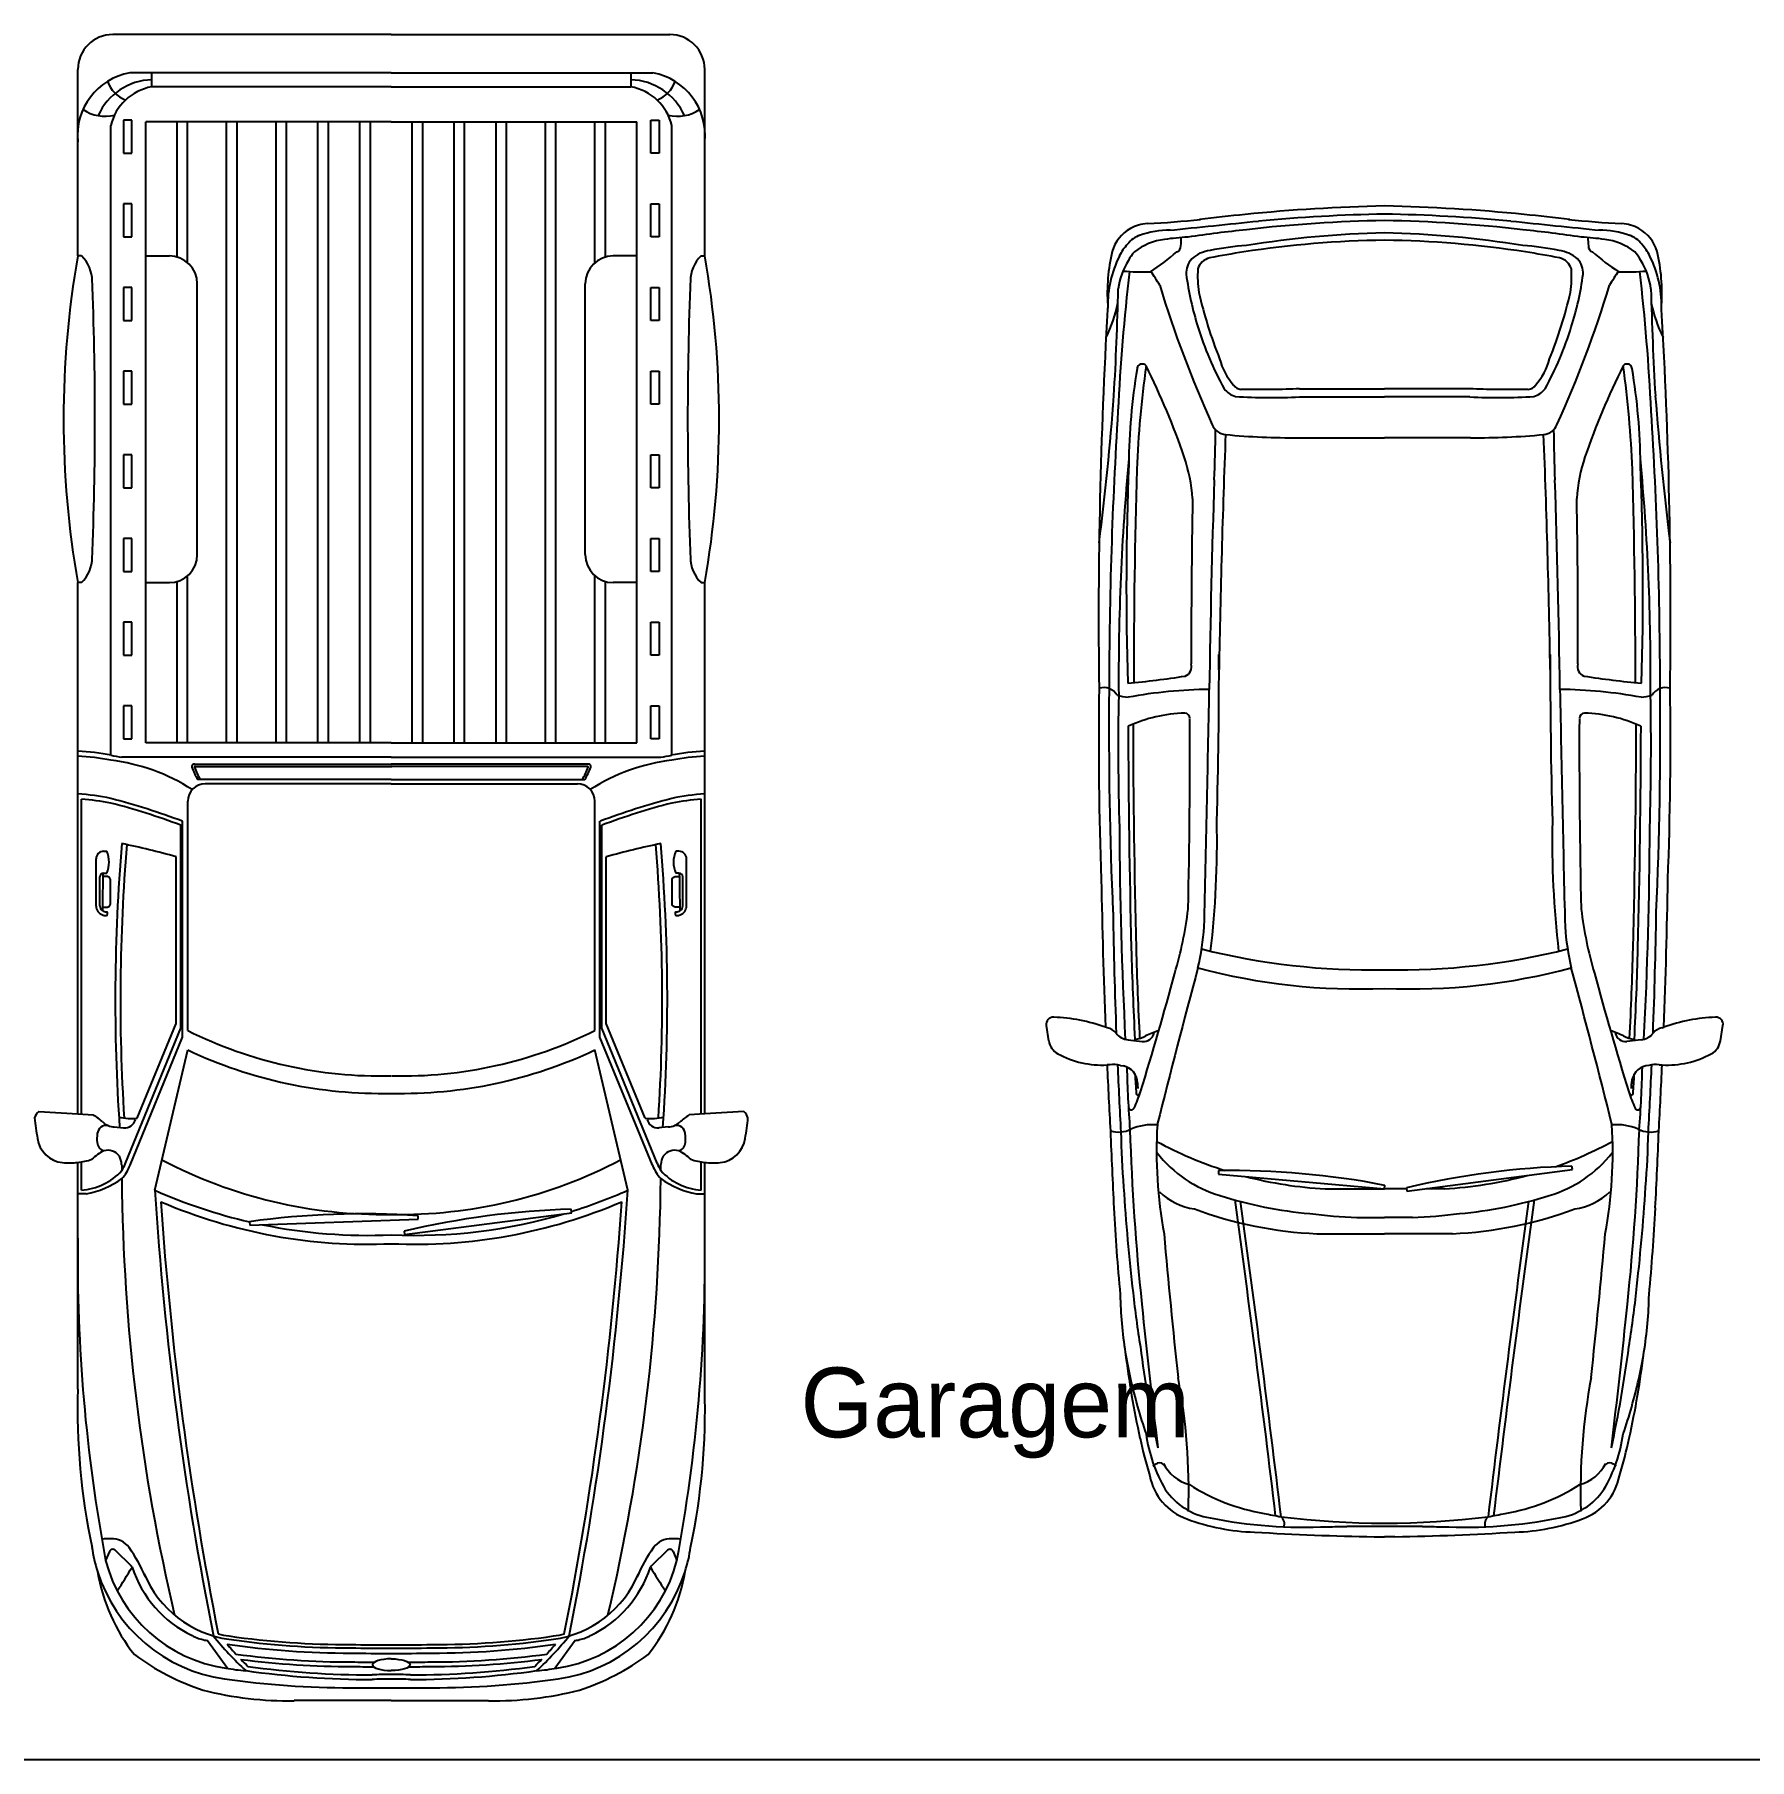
# Model space of a CAD drawing. Header units: millimetres. Extents: x 166 to 289, y 88 to 139.
# Drawn here: x 180.917 to 185.828, y 108.762 to 113.703 of the extents above; entities that cross this region are included whole.
import ezdxf

# ---------------------------------------------------------------- set-up
doc = ezdxf.new("R2010")
doc.units = ezdxf.units.MM
doc.header["$LTSCALE"] = 0.6
for name, color, linetype in [('0.1', 1, 'Continuous'), ('AR-TXT', 2, 'Continuous'), ('Mobiliário', 160, 'Continuous')]:
    doc.layers.add(name, color=color, linetype=linetype)

# ---------------------------------------------------------------- blocks, each defined once
blk = doc.blocks.new('carro5')
for p, q in [((1.4203, 0.932), (1.4644, 0.9391)), ((1.3521, 0.7568), (1.3515, 0.7652)), ((1.4578, 0.7645), (1.4597, 0.7698)), ((1.3503, 0.7267), (1.3485, 0.7186)), ((1.4231, 0.7048), (1.4186, 0.6644)), ((1.039, 0.4466), (0.9969, -0.0295)), ((1.0487, 0.4457), (1.039, 0.4466)), ((3.1482, 0.2168), (3.1482, -0.0295)), ((3.265, 0.2142), (3.265, -0.0295)), ((3.288, 0.2142), (3.288, -0.0295)), ((0.868, 0.1645), (0.868, -0.0295)), ((0.9969, 0.141), (0.9969, -0.0295)), ((0.914, 0.0499), (0.914, -0.0295)), ((0, 0), (-0.0003, -0.0295)), ((0, -0.0591), (-0.0003, -0.0295)), ((0.868, -0.2235), (0.868, -0.0295)), ((0.914, -0.1089), (0.914, -0.0295)), ((0.9969, -0.0295), (1.0066, -0.0304)), ((0.9969, -0.0923), (0.9969, -0.0295)), ((3.1482, -0.2759), (3.1482, -0.0295)), ((3.265, -0.2732), (3.265, -0.0295)), ((3.288, -0.2732), (3.288, -0.0295)), ((0.9992, -0.092), (0.9895, -0.0933)), ((0.9895, -0.0933), (1.0518, -0.5672)), ((0.9969, -0.2), (0.9969, -0.1493)), ((1.0518, -0.5672), (1.0614, -0.5659)), ((1.4231, -0.7639), (1.4186, -0.7235)), ((1.3503, -0.7858), (1.3485, -0.7777)), ((1.3521, -0.8159), (1.3515, -0.8243)), ((1.4578, -0.8235), (1.4597, -0.8289)), ((1.4203, -0.991), (1.4644, -0.9982))]:
    blk.add_line(p, q)
for centre, radius, start, end in [((1.4677, 0.9189), 0.0206, 357.6913, 99.2101), ((1.6135, 0.7797), 0.2624, 151.2266, 183.1621), ((1.4285, 0.8813), 0.0514, 99.2101, 151.2266), ((0.9831, 0.9384), 0.5055, 340.5214, 357.6913), ((1.2108, -4.678), 5.4303, 92.8401, 95.4641), ((1.6708, -13.0032), 13.7682, 92.11558, 93.03549), ((1.2415, 0.7327), 0.0823, 163.8633, 205.8386), ((2.1726, -17.2214), 18.0054, 92.61372, 93.21577), ((1.2497, 0.7479), 0.1028, 348.1083, 4.9942), ((2.0211, -14.5241), 15.2741, 90.87134, 92.17273), ((1.4163, 0.7727), 0.0423, 308.1727, 348.7801), ((2.1726, -17.2214), 18.0054, 90.92244, 92.26897), ((2.3138, -11.0378), 11.7978, 89.44962, 92.5504), ((2.2842, -9.9193), 10.7085, 89.21777, 92.14892), ((2.3865, 0.7751), 0.0458, 301.8759, 16.508), ((2.4082, -12.3152), 13.0747, 86.42296, 89.91705), ((2.6306, -14.3607), 15.1502, 86.65304, 90.75701), ((3.9349, 9.4938), 8.7736, 262.87857, 265.63973), ((3.7963, 9.9186), 9.1882, 266.70296, 268.61788), ((3.6061, 1.1044), 0.3771, 243.0882, 259.0017), ((3.5105, 0.4011), 0.3625, 88.3013, 89.2779), ((3.525, 0.44), 0.3235, 63.7023, 90.6712), ((3.5617, 0.2329), 0.5316, 76.9522, 93.6417), ((3.6486, 0.6424), 0.1134, 29.4388, 73.0007), ((0.8593, -1.9606), 2.694, 97.0533, 102.3619), ((0.7997, -0.8316), 1.5688, 102.8237, 108.7912), ((0.7157, -0.458), 1.1859, 99.0845, 102.8747), ((0.7157, -0.458), 1.1859, 91.0642, 99.0845), ((1.3787, -6.1139), 6.817, 91.7861, 95.99569), ((1.3823, -5.2267), 5.9568, 93.66521, 96.59103), ((1.2076, -1.8212), 2.5474, 91.0804, 94.6408), ((2.0211, -14.5241), 15.2741, 92.51169, 93.23329), ((1.3991, -2.2201), 2.9291, 91.0526, 94.5613), ((1.026, 0.6356), 0.1541, 354.6331, 23.404), ((1.2312, 0.6953), 0.00832, 137.4706, 245.071), ((1.2429, 0.6811), 0.0266, 120.481, 132.0394), ((1.2983, 0.7292), 0.0514, 271.6727, 348.1083), ((1.4742, 0.6991), 0.0514, 128.1727, 173.5799), ((2.0773, -11.8255), 12.5554, 90.21402, 92.97919), ((1.9552, -9.5167), 10.2161, 91.51191, 92.97633), ((2.3693, -25.8263), 26.531, 90.1029, 91.47647), ((2.2645, -6.8677), 7.6011, 88.90156, 91.76509), ((1.9454, 0.5318), 0.414, 1.5468, 24.6745), ((2.5733, 0.6892), 0.1693, 163.864, 174.6746), ((1.0647, 0.4591), 1.3624, 0.5633, 10.3928), ((2.4612, -5.9784), 6.7106, 84.64087, 90.43529), ((2.7166, -8.2213), 8.9314, 87.7202, 91.74421), ((5.3454, 0.9828), 2.9138, 185.4523, 188.7134), ((3.0606, -0.9877), 1.6908, 80.2912, 89.6169), ((2.915, -5.4859), 6.2276, 83.45987, 87.15703), ((3.5522, 0.5426), 0.1918, 57.408, 83.2679), ((4.6207, 0.6493), 0.9978, 175.9458, 180.4783), ((3.6055, 0.6051), 0.111, 47.5891, 63.2417), ((3.6084, 0.6067), 0.1372, 46.8669, 64.0937), ((3.6587, 0.6478), 0.0733, 18.2516, 53.5632), ((3.6507, 0.6427), 0.1114, 3.7275, 29.8503), ((0.2046, 0.483), 0.1626, 100.598, 160.7181), ((0.3526, 0.2284), 0.4292, 97.8064, 120.4074), ((0.5506, -0.581), 1.2803, 102.0879, 107.0755), ((0.9792, -2.6967), 3.3946, 97.3726, 102.3175), ((2.8523, -20.7518), 21.5288, 95.82707, 96.92925), ((1.0306, -2.3632), 3.0719, 96.2045, 99.1212), ((1.455, 1.1981), 0.5587, 245.9892, 251.1354), ((1.2695, 0.677), 0.00476, 92.0545, 231.8061), ((1.2884, 0.7087), 0.0417, 238.3259, 250.3471), ((1.3797, -0.6157), 1.3021, 92.41, 94.8822), ((4.0658, 9.6955), 9.4478, 252.81557, 254.96394), ((1.9472, -21.4929), 22.1802, 91.6727, 91.71269), ((1.4492, 0.6609), 0.0308, 173.5799, 258.0136), ((1.3797, -0.6157), 1.3021, 88.0135, 88.1803), ((1.5051, 0.6941), 0.0808, 186.0543, 209.2096), ((1.9552, -9.5305), 10.2161, 91.51191, 92.96095), ((0.8977, 0.4111), 0.5896, 20.436, 24.4088), ((2.3692, -25.8402), 26.531, 90.08968, 91.47647), ((2.4526, -20.3209), 21.0097, 88.35024, 90.01665), ((2.9282, -2.4561), 3.1388, 82.2002, 87.6409), ((2.4109, 2.5341), 2.1037, 288.9351, 296.6337), ((3.3457, 0.6655), 0.0134, 350.534, 90.0439), ((3.3502, 0.6616), 0.00887, 294.9146, 10.7148), ((3.5394, 0.5778), 0.1783, 7.3416, 37.7748), ((3.4741, 0.5848), 0.2683, 359.8789, 19.0098), ((6.0261, 0.7442), 2.2661, 182.3838, 186.2555), ((0.2409, 0.4418), 0.1889, 123.9446, 171.3113), ((0.2606, 0.5007), 0.1147, 116.0828, 165.3452), ((0.1939, 0.6151), 0.0178, 298.0027, 20.4217), ((0.5545, 0.8354), 0.4052, 209.82, 211.9037), ((2.6883, -20.0528), 20.7351, 95.03848, 96.18107), ((1.1028, -0.6825), 1.3061, 86.5822, 100.3895), ((1.1183, 0.4897), 0.181, 136.2035, 172.0014), ((1.3212, 0.3405), 0.3584, 128.202, 163.5767), ((2.1303, 0.0822), 1.135, 151.5258, 162.3276), ((-5.4114, -25.7327), 27.166, 74.97794, 75.95631), ((4.5196, -2.4743), 3.227, 106.835, 114.4273), ((3.248, 1.1763), 0.6552, 300.9581, 305.0144), ((4.2763, 1.0776), 0.7858, 213.7586, 220.6637), ((2.7194, 0.4674), 1.0057, 3.7917, 7.6132), ((0.1286, 2.3094), 1.778, 268.2783, 280.6051), ((1.9378, 1.6693), 1.1447, 253.6076, 262.9581), ((2.9386, 1.0118), 0.4926, 274.0701, 288.3319), ((3.6962, 0.5707), 0.0167, 197.9426, 274.2903), ((3.7209, 0.7407), 0.1881, 262.8287, 270.194), ((78.911, 8.1781), 75.5508, 185.76561, 185.961065), ((0.6222, 0.3245), 0.6093, 159.6167, 178.2504), ((0.6397, 0.2168), 0.5814, 147.4446, 170.211), ((1.9969, 0.1179), 1.1298, 159.4282, 177.6378), ((3.3219, 0.0476), 1.7528, 164.8761, 182.5214), ((3.6163, 0.0093), 1.9926, 165.9111, 181.1171), ((1.8036, 1.2505), 0.7656, 256.876, 265.7793), ((2.2563, 20.6452), 20.1172, 268.69299, 270.25054), ((2.3436, 0.5439), 0.0158, 272.5774, 356.381), ((2.4924, 0.5522), 0.0293, 201.5871, 285.5392), ((2.5623, -22.7663), 23.2904, 88.98822, 90.15269), ((3.7383, -0.3839), 0.9299, 107.0716, 118.9235), ((3.8588, -0.776), 1.3119, 102.9635, 111.699), ((3.7349, -0.347), 0.8936, 97.6107, 107.5609), ((3.6127, 0.162), 0.3439, 86.8625, 98.0604), ((3.6187, 0.4766), 0.0622, 48.0474, 92.0289), ((3.6185, 0.4613), 0.0459, 12.7301, 73.4573), ((3.5899, 0.459), 0.095, 6.687, 42.205), ((-0.7317, -0.1097), 4.5009, 6.0689, 8.2207), ((-15.8245, -1.7817), 19.73, 6.26035, 6.64331), ((1.4009, 0.1992), 1.3737, 168.6176, 182.7637), ((-1.2662, 0.4105), 2.3151, 349.0217, 0.8718), ((1.9884, 3.1176), 2.6672, 263.301, 271.2887), ((5.8636, 177.4128), 176.9737, 268.667188, 268.887326), ((2.4728, 14.4768), 14.0321, 268.26685, 270.22386), ((1.9918, -30.4547), 30.9303, 88.08192, 89.19375), ((1.9064, -32.2091), 32.6589, 87.80526, 88.98601), ((3.1977, 4.3005), 3.8461, 267.4576, 269.5946), ((3.2007, 0.4231), 0.0436, 110.8831, 176.514), ((0.783, -0.0832), 2.9332, 8.964, 10.9003), ((3.0668, 0.3333), 0.6324, 2.9633, 12.4851), ((-6.6637, 56.2209), 56.3411, 276.85409, 277.78149), ((2.1337, 0.0745), 1.2132, 162.3734, 174.7934), ((5.1066, 0.2374), 1.9585, 174.482, 180.6011), ((5.0505, 0.2961), 1.7874, 176.7357, 182.6281), ((3.33, 0.3768), 0.0674, 127.9594, 161.7377), ((3.314, 0.3799), 0.0274, 123.8751, 176.0474), ((3.4224, 0.2622), 0.1872, 105.044, 131.3468), ((-6.664, 56.2056), 56.3411, 276.85141, 277.77737), ((2.1303, 0.0822), 1.135, 165.3851, 177.0303), ((1.0508, 0.3557), 2.2359, 358.3525, 0.6682), ((0.7824, -0.07), 2.9318, 0.7916, 8.7076), ((0.9733, -0.0831), 2.7619, 1.1111, 9.3586), ((-0.4372, -0.1101), 4.2083, 1.0969, 6.4979), ((-1.3631, -0.1414), 5.1762, 1.2379, 5.667), ((7.9056, -0.1329), 7.9067, 176.54889, 179.03714), ((1.8353, -0.0533), 1.8066, 168.2155, 169.7942), ((-1.1669, -0.1215), 4.9564, 1.0636, 5.2499), ((0.0368, 0.2841), 0.0267, 251.7006, 319.7558), ((2.4429, -0.0295), 2.404, 172.9191, 187.0809), ((-30.6448, -0.6832), 33.9446, 1.51492, 1.64541), ((2.8808, -0.0504), 1.9693, 173.1474, 177.0819), ((1.8347, 0.1288), 1.8059, 179.8663, 181.5756), ((-33.3788, 0.0248), 33.4082, 359.90683, 0.09317), ((-33.3788, -0.0839), 33.4082, 359.90683, 0.09317), ((3.3219, -0.1066), 1.7528, 177.4786, 195.1239), ((3.6163, -0.0684), 1.9926, 178.8829, 194.0889), ((0.7824, 0.011), 2.9318, 351.2924, 359.2084), ((0.9733, 0.024), 2.7619, 350.6414, 358.8889), ((-0.4372, 0.051), 4.2083, 353.5021, 358.9031), ((-1.1669, 0.0625), 4.9564, 354.7501, 358.9364), ((-1.3631, 0.0823), 5.1762, 354.333, 358.7621), ((7.9056, 0.0738), 7.9067, 180.96286, 183.45111), ((-1.2528, -0.6289), 2.3151, 1.5598, 13.4099), ((1.8347, -0.1878), 1.8059, 178.4244, 180.1337), ((2.8808, -0.0087), 1.9693, 182.9181, 186.8526), ((1.4009, -0.2583), 1.3737, 177.2363, 191.3824), ((1.9969, -0.1769), 1.1298, 182.3622, 200.5718), ((2.1337, -0.1335), 1.2132, 185.2066, 197.6266), ((2.1303, -0.1412), 1.135, 182.9697, 195.1458), ((5.1066, -0.2964), 1.9585, 179.3989, 185.518), ((5.0505, -0.3552), 1.7874, 177.3719, 183.2643), ((-30.6448, 0.6242), 33.9446, 358.35459, 358.48508), ((0.0368, -0.3431), 0.0267, 40.2442, 108.2994), ((1.8353, -0.0058), 1.8066, 190.2058, 191.7845), ((-6.664, -56.2646), 56.3411, 82.22263, 83.14859), ((-6.6637, -56.28), 56.3411, 82.21851, 83.14591), ((0.6397, -0.2759), 0.5814, 189.789, 212.5554), ((1.0508, -0.4148), 2.2359, 359.3318, 1.6475), ((78.911, -8.2372), 75.5508, 174.038935, 174.23439), ((0.6222, -0.3835), 0.6093, 181.7496, 200.3833), ((3.314, -0.439), 0.0274, 183.9526, 236.1249), ((0.783, 0.0242), 2.9332, 349.0997, 351.036), ((3.0668, -0.3924), 0.6324, 347.5149, 357.0367), ((-0.7317, 0.0507), 4.5009, 351.7793, 353.9311), ((-15.8245, 1.7227), 19.73, 353.35669, 353.73965), ((1.9064, 32.15), 32.6589, 271.01399, 272.19474), ((3.2007, -0.4821), 0.0436, 183.486, 249.1169), ((3.33, -0.4358), 0.0674, 198.2623, 232.0406), ((3.7383, 0.3249), 0.9299, 241.0765, 252.9284), ((3.4224, -0.3212), 0.1872, 228.6532, 254.956), ((0.2409, -0.5009), 0.1889, 188.6887, 236.0554), ((1.3212, -0.3996), 0.3584, 196.4233, 231.798), ((2.1303, -0.1412), 1.135, 199.3785, 208.4742), ((1.9884, -3.1767), 2.6672, 88.7113, 96.699), ((5.8636, -177.4719), 176.9737, 91.112674, 91.332812), ((2.4728, -14.5359), 14.0321, 89.77614, 91.73315), ((1.0647, -0.5181), 1.3624, 349.6072, 359.4367), ((1.9918, 30.3957), 30.9303, 270.80625, 271.91808), ((3.1977, -4.3595), 3.8461, 90.4054, 92.5424), ((4.5196, 2.4152), 3.227, 245.5727, 253.165), ((3.8588, 0.7169), 1.3119, 248.301, 257.0365), ((3.6185, -0.5204), 0.0459, 286.5427, 347.2699), ((3.5899, -0.5181), 0.095, 317.795, 353.313), ((0.1286, -2.3685), 1.778, 79.3949, 91.7217), ((0.2606, -0.5597), 0.1147, 194.6548, 243.9172), ((1.1183, -0.5488), 0.181, 187.9986, 223.7965), ((-5.4114, 25.6736), 27.166, 284.04369, 285.02206), ((1.9378, -1.7284), 1.1447, 97.0419, 106.3924), ((1.8036, -1.3096), 0.7656, 94.2207, 103.124), ((2.2563, -20.7042), 20.1172, 89.74946, 91.30701), ((2.3436, -0.603), 0.0158, 3.619, 87.4226), ((2.4924, -0.6112), 0.0293, 74.4608, 158.4129), ((2.5623, 22.7072), 23.2904, 269.84731, 271.01178), ((2.9386, -1.0708), 0.4926, 71.6681, 85.9299), ((3.7349, 0.2879), 0.8936, 252.4391, 262.3893), ((3.6127, -0.2211), 0.3439, 261.9396, 273.1375), ((3.6187, -0.5357), 0.0622, 267.9711, 311.9526), ((2.7194, -0.5264), 1.0057, 352.3868, 356.2083), ((6.0261, -0.8033), 2.2661, 173.7445, 177.6162), ((0.2046, -0.542), 0.1626, 199.2819, 259.402), ((2.6883, 19.9937), 20.7351, 263.81893, 264.96152), ((4.0658, -9.7546), 9.4478, 105.03606, 107.18443), ((1.9454, -0.5908), 0.414, 335.3255, 358.4532), ((5.3454, -1.0419), 2.9138, 171.2866, 174.5477), ((2.4109, -2.5931), 2.1037, 63.3663, 71.0649), ((4.2763, -1.1367), 0.7858, 139.3363, 146.2414), ((3.6962, -0.6298), 0.0167, 85.7097, 162.0574), ((3.7209, -0.7998), 0.1881, 89.806, 97.1713), ((0.3526, -0.2874), 0.4292, 239.5926, 262.1936), ((0.1939, -0.6741), 0.0178, 339.5783, 61.9973), ((0.5545, -0.8945), 0.4052, 148.0963, 150.18), ((2.8523, 20.6927), 21.5288, 263.07075, 264.17293), ((0.9792, 2.6377), 3.3946, 257.6825, 262.6274), ((1.1028, 0.6234), 1.3061, 259.6105, 273.4178), ((1.026, -0.6947), 0.1541, 336.596, 5.3669), ((1.4492, -0.72), 0.0308, 101.9864, 186.4201), ((0.8977, -0.4701), 0.5896, 335.5912, 339.564), ((3.248, -1.2353), 0.6552, 54.9856, 59.0419), ((3.5394, -0.6369), 0.1783, 322.2252, 352.6584), ((3.4741, -0.6438), 0.2683, 340.9902, 0.1211), ((0.5506, 0.5219), 1.2803, 252.9245, 257.9121), ((0.8593, 1.9016), 2.694, 257.6381, 262.9467), ((0.7997, 0.7725), 1.5688, 251.2088, 257.1763), ((1.0306, 2.3041), 3.0719, 260.8788, 263.7955), ((1.3787, 6.0548), 6.817, 264.00431, 268.2139), ((1.455, -1.2572), 0.5587, 108.8646, 114.0108), ((1.2695, -0.736), 0.00476, 128.1939, 267.9455), ((1.2884, -0.7678), 0.0417, 109.6529, 121.6741), ((1.3797, 0.5566), 1.3021, 265.1178, 267.59), ((1.9472, 21.4338), 22.1802, 268.28731, 268.3273), ((1.2983, -0.7882), 0.0514, 11.8917, 88.3273), ((1.5051, -0.7532), 0.0808, 150.7904, 173.9457), ((1.9552, 9.4714), 10.2161, 267.03905, 268.48809), ((2.3692, 25.7811), 26.531, 268.52353, 269.91032), ((2.4526, 20.2619), 21.0097, 269.98335, 271.64976), ((2.9282, 2.397), 3.1388, 272.3591, 277.7998), ((3.0606, 0.9286), 1.6908, 270.3831, 279.7088), ((3.3457, -0.7245), 0.0134, 269.9561, 9.466), ((3.3502, -0.7207), 0.00887, 349.2852, 65.0854), ((4.6207, -0.7084), 0.9978, 179.5217, 184.0542), ((3.6587, -0.7068), 0.0733, 306.4368, 341.7484), ((3.6507, -0.7018), 0.1114, 330.1497, 356.2725), ((0.7157, 0.3989), 1.1859, 257.1253, 260.9155), ((0.7157, 0.3989), 1.1859, 260.9155, 268.9358), ((1.2108, 4.6189), 5.4303, 264.5359, 267.1599), ((1.3823, 5.1677), 5.9568, 263.40897, 266.33479), ((1.2076, 1.7622), 2.5474, 265.3592, 268.9196), ((1.2415, -0.7918), 0.0823, 154.1614, 196.1367), ((2.0211, 14.465), 15.2741, 266.76671, 267.48831), ((1.3991, 2.1611), 2.9291, 265.4387, 268.9474), ((1.2312, -0.7544), 0.00832, 114.929, 222.5294), ((1.2429, -0.7402), 0.0266, 227.9606, 239.519), ((1.2497, -0.807), 0.1028, 355.0058, 11.8917), ((1.3797, 0.5566), 1.3021, 271.8197, 271.9865), ((1.4742, -0.7581), 0.0514, 186.4201, 231.8273), ((2.0773, 11.7664), 12.5554, 267.02081, 269.78598), ((1.9552, 9.4576), 10.2161, 267.02367, 268.48809), ((2.3693, 25.7673), 26.531, 268.52353, 269.8971), ((2.2645, 6.8087), 7.6011, 268.23491, 271.09844), ((2.5733, -0.7482), 0.1693, 185.3254, 196.136), ((2.4612, 5.9193), 6.7106, 269.56471, 275.35913), ((2.7166, 8.1622), 8.9314, 268.25579, 272.2798), ((2.915, 5.4269), 6.2276, 272.84297, 276.54013), ((3.525, -0.4991), 0.3235, 269.3288, 296.2977), ((3.5522, -0.6016), 0.1918, 276.7321, 302.592), ((3.6055, -0.6642), 0.111, 296.7583, 312.4109), ((3.6084, -0.6657), 0.1372, 295.9063, 313.1331), ((3.6486, -0.7015), 0.1134, 286.9993, 330.5612), ((1.6708, 12.9442), 13.7682, 266.96451, 267.88442), ((2.1726, 17.1624), 18.0054, 266.78423, 267.38628), ((1.6135, -0.8387), 0.2624, 176.8379, 208.7734), ((2.0211, 14.465), 15.2741, 267.82727, 269.12866), ((1.4163, -0.8318), 0.0423, 11.2199, 51.8273), ((0.9831, -0.9974), 0.5055, 2.3087, 19.4786), ((2.1726, 17.1624), 18.0054, 267.73103, 269.07756), ((2.3138, 10.9788), 11.7978, 267.4496, 270.55038), ((2.3865, -0.8342), 0.0458, 343.492, 58.1241), ((2.4082, 12.2562), 13.0747, 270.08295, 273.57704), ((2.6306, 14.3017), 15.1502, 269.24299, 273.34696), ((3.9349, -9.5529), 8.7736, 94.36027, 97.12143), ((3.7963, -9.9777), 9.1882, 91.38212, 93.29704), ((3.6061, -1.1634), 0.3771, 100.9983, 116.9118), ((3.5105, -0.4602), 0.3625, 270.7221, 271.6987), ((3.5617, -0.292), 0.5316, 266.3583, 283.0478), ((2.2842, 9.8603), 10.7085, 267.85108, 270.78223), ((1.4285, -0.9403), 0.0514, 208.7734, 260.7899), ((1.4677, -0.9779), 0.0206, 260.7899, 2.3087)]:
    blk.add_arc(centre, radius, start, end)

msp = doc.modelspace()

# ---------------------------------------------------------------- linework, layer by layer
at = {"layer": '0.1'}
msp.add_line((173.182, 108.762), (186.6383, 108.762), dxfattribs=at)
at = {"layer": 'Mobiliário'}
for p, q in [((181.9389, 113.7032), (181.1414, 113.7032)), ((181.9389, 113.7032), (182.7364, 113.7032)), ((181.0414, 113.3962), (181.0414, 113.6032)), ((182.8364, 113.3962), (182.8364, 113.6032)), ((181.9389, 113.5938), (181.19, 113.5938)), ((181.9389, 113.5534), (181.253, 113.5534)), ((181.9389, 113.5938), (182.6878, 113.5938)), ((181.9389, 113.5534), (182.6248, 113.5534)), ((181.2358, 111.674), (181.2358, 113.4534)), ((181.9389, 113.4534), (181.2358, 113.4534)), ((181.9389, 113.4534), (182.642, 113.4534)), ((182.642, 111.674), (182.642, 113.4534)), ((182.6819, 113.4577), (182.7056, 113.4577)), ((181.1358, 111.639), (181.1358, 113.4423)), ((182.742, 111.639), (182.742, 113.4423)), ((181.0414, 113.069), (181.0414, 113.3962)), ((182.8364, 113.069), (182.8364, 113.3962)), ((181.052, 113.069), (181.0414, 113.069)), ((181.2358, 113.069), (181.3034, 113.069)), ((182.642, 113.069), (182.5745, 113.069)), ((182.8258, 113.069), (182.8364, 113.069)), ((181.3834, 112.2133), (181.3834, 112.989)), ((182.4945, 112.2133), (182.4945, 112.989)), ((181.052, 112.1333), (181.0414, 112.1333)), ((181.0414, 110.6112), (181.0414, 112.1333)), ((181.2358, 112.1333), (181.3034, 112.1333)), ((182.642, 112.1333), (182.5745, 112.1333)), ((182.8258, 112.1333), (182.8364, 112.1333)), ((182.8364, 110.6112), (182.8364, 112.1333)), ((181.9389, 111.674), (181.2358, 111.674)), ((181.9389, 111.674), (182.642, 111.674)), ((181.9389, 111.6328), (181.1672, 111.6328)), ((181.9389, 111.6328), (182.7106, 111.6328)), ((181.3738, 111.6127), (181.9389, 111.6127)), ((181.3765, 111.6064), (181.94, 111.6064)), ((182.5013, 111.6064), (181.9378, 111.6064)), ((182.504, 111.6127), (181.9389, 111.6127)), ((181.9389, 111.5689), (181.3846, 111.5689)), ((181.9389, 111.5567), (181.4061, 111.5567)), ((181.9389, 111.5567), (181.4061, 111.5567)), ((181.9389, 111.5689), (182.4932, 111.5689)), ((181.9389, 111.5567), (182.4718, 111.5567)), ((181.9389, 111.5567), (182.4718, 111.5567)), ((181.0515, 110.6112), (181.0515, 111.513)), ((181.3561, 110.85), (181.3561, 111.5067)), ((182.5218, 110.85), (182.5218, 111.5067)), ((182.8263, 110.6112), (182.8263, 111.513)), ((181.3363, 110.8565), (181.3363, 111.4384)), ((181.3413, 110.8307), (181.3413, 111.4495)), ((182.5365, 110.8307), (182.5365, 111.4495)), ((182.5415, 110.8565), (182.5415, 111.4384)), ((181.0937, 111.2067), (181.0937, 111.3421)), ((181.1153, 111.3637), (181.1245, 111.3637)), ((181.3232, 110.8706), (181.3232, 111.3479)), ((182.5546, 110.8706), (182.5546, 111.3479)), ((182.7625, 111.3637), (182.7533, 111.3637)), ((182.7842, 111.2067), (182.7842, 111.3421)), ((181.1045, 111.2069), (181.1045, 111.2903)), ((181.1153, 111.3012), (181.1245, 111.3012)), ((182.7625, 111.3012), (182.7533, 111.3012)), ((182.7733, 111.2069), (182.7733, 111.2903)), ((181.1779, 110.4704), (181.3363, 110.8565)), ((181.2117, 110.599), (181.3232, 110.8706)), ((182.6999, 110.4704), (182.5415, 110.8565)), ((182.6661, 110.599), (182.5546, 110.8706)), ((181.1908, 110.464), (181.3413, 110.8307)), ((181.2618, 110.3928), (181.3561, 110.7945)), ((182.616, 110.3928), (182.5218, 110.7945)), ((182.687, 110.464), (182.5365, 110.8307)), ((180.9293, 110.6183), (181.0414, 110.6112)), ((181.0414, 110.6112), (181.0855, 110.6085)), ((182.8364, 110.6112), (182.7923, 110.6085)), ((182.9485, 110.6183), (182.8364, 110.6112)), ((181.1457, 110.5741), (181.1724, 110.5711)), ((182.7321, 110.5741), (182.7054, 110.5711)), ((181.0414, 109.8231), (181.0414, 110.4724)), ((181.0515, 110.3931), (181.0515, 110.4739)), ((182.8263, 110.3931), (182.8263, 110.4739)), ((182.8364, 109.8231), (182.8364, 110.4724)), ((181.065, 110.3819), (181.0414, 110.3819)), ((182.8128, 110.3819), (182.8364, 110.3819)), ((181.5332, 110.3024), (181.5335, 110.2926)), ((181.5335, 110.2926), (182.0159, 110.3097)), ((181.9768, 110.2654), (182.4554, 110.3283)), ((182.0159, 110.3097), (182.0155, 110.3195)), ((182.4553, 110.3286), (182.4541, 110.3381)), ((181.9756, 110.2752), (181.9768, 110.2654)), ((181.1317, 109.3577), (181.121, 109.3324)), ((181.1485, 109.3612), (181.1942, 109.3169)), ((182.7294, 109.3612), (182.6836, 109.3169)), ((182.7461, 109.3577), (182.7568, 109.3324)), ((181.1942, 109.3169), (181.1968, 109.3127)), ((182.6836, 109.3169), (182.681, 109.3127)), ((181.4126, 109.1026), (181.4708, 109.0228)), ((182.4652, 109.1026), (182.407, 109.0228)), ((181.9389, 108.9306), (181.6608, 108.9306)), ((181.9389, 108.9306), (182.217, 108.9306))]:
    msp.add_line(p, q, dxfattribs=at)
at = {"layer": 'Mobiliário', "color": 253}
for p, q in [((181.1959, 113.4577), (181.1722, 113.4577)), ((181.1722, 113.4577), (181.1722, 113.363)), ((181.1959, 113.363), (181.1959, 113.4577)), ((181.3258, 113.0658), (181.3258, 113.4534)), ((181.3558, 113.0494), (181.3558, 113.4534)), ((181.4674, 111.674), (181.4674, 113.4534)), ((181.4974, 111.674), (181.4974, 113.4534)), ((181.6089, 111.674), (181.6089, 113.4534)), ((181.6389, 111.674), (181.6389, 113.4534)), ((181.7289, 111.674), (181.7289, 113.4534)), ((181.7589, 111.674), (181.7589, 113.4534)), ((181.8489, 111.674), (181.8489, 113.4534)), ((181.8789, 111.674), (181.8789, 113.4534)), ((181.9989, 111.674), (181.9989, 113.4534)), ((182.0289, 111.674), (182.0289, 113.4534)), ((182.1189, 111.674), (182.1189, 113.4534)), ((182.1489, 111.674), (182.1489, 113.4534)), ((182.2389, 111.674), (182.2389, 113.4534)), ((182.2689, 111.674), (182.2689, 113.4534)), ((182.3804, 111.674), (182.3804, 113.4534)), ((182.4104, 111.674), (182.4104, 113.4534)), ((182.522, 113.0494), (182.522, 113.4534)), ((182.552, 113.0658), (182.552, 113.4534)), ((182.6819, 113.363), (182.6819, 113.4577)), ((182.7056, 113.4577), (182.7056, 113.363)), ((181.1722, 113.363), (181.1959, 113.363)), ((182.7056, 113.363), (182.6819, 113.363)), ((181.1959, 113.2181), (181.1722, 113.2181)), ((181.1722, 113.2181), (181.1722, 113.1233)), ((181.1959, 113.1233), (181.1959, 113.2181)), ((182.6819, 113.1233), (182.6819, 113.2181)), ((182.6819, 113.2181), (182.7056, 113.2181)), ((182.7056, 113.2181), (182.7056, 113.1233)), ((181.1722, 113.1233), (181.1959, 113.1233)), ((182.7056, 113.1233), (182.6819, 113.1233)), ((181.1959, 112.9785), (181.1722, 112.9785)), ((181.1722, 112.9785), (181.1722, 112.8837)), ((181.1959, 112.8837), (181.1959, 112.9785)), ((182.6819, 112.8837), (182.6819, 112.9785)), ((182.6819, 112.9785), (182.7056, 112.9785)), ((182.7056, 112.9785), (182.7056, 112.8837)), ((181.1722, 112.8837), (181.1959, 112.8837)), ((182.7056, 112.8837), (182.6819, 112.8837)), ((181.1959, 112.7388), (181.1722, 112.7388)), ((181.1722, 112.7388), (181.1722, 112.6441)), ((181.1959, 112.6441), (181.1959, 112.7388)), ((182.6819, 112.6441), (182.6819, 112.7388)), ((182.6819, 112.7388), (182.7056, 112.7388)), ((182.7056, 112.7388), (182.7056, 112.6441)), ((181.1722, 112.6441), (181.1959, 112.6441)), ((182.7056, 112.6441), (182.6819, 112.6441)), ((181.1959, 112.4992), (181.1722, 112.4992)), ((181.1722, 112.4992), (181.1722, 112.4045)), ((181.1959, 112.4045), (181.1959, 112.4992)), ((182.6819, 112.4045), (182.6819, 112.4992)), ((182.6819, 112.4992), (182.7056, 112.4992)), ((182.7056, 112.4992), (182.7056, 112.4045)), ((181.1722, 112.4045), (181.1959, 112.4045)), ((182.7056, 112.4045), (182.6819, 112.4045)), ((181.1959, 112.2596), (181.1722, 112.2596)), ((181.1722, 112.2596), (181.1722, 112.1649)), ((181.1959, 112.1649), (181.1959, 112.2596)), ((182.6819, 112.1649), (182.6819, 112.2596)), ((182.6819, 112.2596), (182.7056, 112.2596)), ((182.7056, 112.2596), (182.7056, 112.1649)), ((181.1722, 112.1649), (181.1959, 112.1649)), ((181.3258, 111.674), (181.3258, 112.1365)), ((181.3558, 111.674), (181.3558, 112.1529)), ((182.522, 111.674), (182.522, 112.1529)), ((182.552, 111.674), (182.552, 112.1365)), ((182.7056, 112.1649), (182.6819, 112.1649)), ((181.1959, 112.02), (181.1722, 112.02)), ((181.1722, 112.02), (181.1722, 111.9252)), ((181.1959, 111.9252), (181.1959, 112.02)), ((182.6819, 111.9252), (182.6819, 112.02)), ((182.6819, 112.02), (182.7056, 112.02)), ((182.7056, 112.02), (182.7056, 111.9252)), ((181.1722, 111.9252), (181.1959, 111.9252)), ((182.7056, 111.9252), (182.6819, 111.9252)), ((181.1959, 111.7804), (181.1722, 111.7804)), ((181.1722, 111.7804), (181.1722, 111.6856)), ((181.1959, 111.6856), (181.1959, 111.7804)), ((182.6819, 111.6856), (182.6819, 111.7804)), ((182.6819, 111.7804), (182.7056, 111.7804)), ((182.7056, 111.7804), (182.7056, 111.6856)), ((181.1722, 111.6856), (181.1959, 111.6856)), ((182.7056, 111.6856), (182.6819, 111.6856))]:
    msp.add_line(p, q, dxfattribs=at)
at = {"layer": 'Mobiliário'}
for points in [[(181.1119, 111.2033), (181.1243, 111.2033, 0.414214), (181.1351, 111.2141), (181.1351, 111.2806, 0.414214), (181.1243, 111.2915), (181.1131, 111.2915)], [(182.7659, 111.2033), (182.7535, 111.2033, -0.414214), (182.7427, 111.2141), (182.7427, 111.2806, -0.414214), (182.7535, 111.2915), (182.7647, 111.2915)]]:
    msp.add_lwpolyline(points, format="xyb", dxfattribs=at)
for centre, radius, start, end in [((181.1414, 113.6032), 0.1, 90, 180), ((182.7364, 113.6032), 0.1, 0, 90), ((181.223, 113.4143), 0.1825, 100.4179, 185.7005), ((181.2576, 113.4007), 0.173, 91.4718, 156.0875), ((181.209, 113.5966), 0.0869, 198.327, 248.8045), ((181.2776, 113.41), 0.1454, 99.7684, 167.1892), ((180.0433, 113.5736), 1.2099, 359.0414, 0.9586), ((183.8345, 113.5736), 1.2099, 179.0414, 180.9586), ((182.6202, 113.4007), 0.173, 23.9125, 88.5282), ((182.6002, 113.41), 0.1454, 12.8108, 80.2316), ((182.6548, 113.4143), 0.1825, 354.2995, 79.5821), ((182.6688, 113.5966), 0.0869, 291.1955, 341.673), ((181.1196, 113.5813), 0.1123, 235.6531, 283.646), ((182.7582, 113.5813), 0.1123, 256.354, 304.3469), ((183.6841, 112.6011), 2.6838, 169.9605, 190.0395), ((180.9801, 112.996), 0.1025, 0.531, 45.4175), ((181.3034, 112.989), 0.08, 0, 90), ((182.5745, 112.989), 0.08, 90, 180), ((182.8977, 112.996), 0.1025, 134.5825, 179.469), ((180.1937, 112.6011), 2.6838, 349.9605, 10.0395), ((171.0518, 112.6005), 10.0386, 357.70801, 2.30615), ((192.8261, 112.6005), 10.0386, 177.69385, 182.29199), ((180.9801, 112.2062), 0.1025, 314.5825, 359.469), ((181.3034, 112.2133), 0.08, 270, 0), ((182.5745, 112.2133), 0.08, 180, 270), ((182.8977, 112.2062), 0.1025, 180.531, 225.4175), ((181.0161, 111.0274), 0.6232, 78.7943, 87.6787), ((181.0147, 111.0133), 0.6232, 78.7943, 87.5478), ((181.2206, 111.9861), 0.3572, 256.281, 261.4148), ((181.0655, 111.0647), 0.5643, 57.4509, 82.8435), ((182.8123, 111.0647), 0.5643, 97.1565, 122.5491), ((182.6573, 111.9861), 0.3572, 278.5852, 283.719), ((182.8617, 111.0274), 0.6232, 92.3213, 101.2057), ((182.8631, 111.0133), 0.6232, 92.4522, 101.2057), ((181.374, 111.6067), 0.0065, 123.1412, 201.0182), ((181.6117, 111.6978), 0.2611, 200.979, 209.5937), ((181.3745, 111.5994), 0.0134, 86.8127, 107.9854), ((181.3767, 111.6047), 0.00172, 84.1647, 203.8692), ((181.6188, 111.6978), 0.2611, 201.0279, 209.5937), ((182.259, 111.6978), 0.2611, 330.4063, 338.9721), ((182.2661, 111.6978), 0.2611, 330.4063, 339.021), ((182.5011, 111.6047), 0.00172, 336.1308, 95.8353), ((182.5033, 111.5994), 0.0134, 72.0146, 93.1873), ((182.5039, 111.6067), 0.0065, 338.9818, 56.8588), ((181.0066, 110.9281), 0.6007, 77.5799, 86.6839), ((181.4061, 111.5067), 0.05, 90, 180), ((182.4718, 111.5067), 0.05, 0, 90), ((182.8712, 110.9281), 0.6007, 93.3161, 102.4201), ((180.9856, 110.6958), 0.8199, 79.4428, 85.39), ((180.5925, 109.4473), 2.1377, 69.4944, 75.2747), ((180.5925, 109.4343), 2.1377, 69.6372, 75.2747), ((183.2854, 109.4473), 2.1377, 104.7253, 110.5056), ((183.2854, 109.4343), 2.1377, 104.7253, 110.3628), ((182.8922, 110.6958), 0.8199, 94.61, 100.5572), ((186.469, 110.9382), 5.3206, 175.1741, 183.9418), ((186.4837, 110.9382), 5.3206, 175.2078, 183.6516), ((180.5832, 108.6386), 2.8086, 74.7241, 77.9981), ((183.2946, 108.6386), 2.8086, 102.0019, 105.2759), ((177.3941, 110.9382), 5.3206, 356.3484, 4.7922), ((177.4088, 110.9382), 5.3206, 356.0582, 4.8259), ((181.1153, 111.3421), 0.0217, 90, 180), ((181.0514, 111.3325), 0.0795, 336.8341, 23.1659), ((182.8264, 111.3325), 0.0795, 156.8341, 203.1659), ((182.7625, 111.3421), 0.0217, 0, 90), ((181.1153, 111.2903), 0.0108, 90, 180), ((206.1204, 110.907), 25.0103, 179.09734, 179.34375), ((182.7625, 111.2903), 0.0108, 360, 90), ((157.7574, 110.907), 25.0103, 0.65625, 0.90266), ((181.1221, 111.2077), 0.0285, 181.9264, 248.3536), ((181.1223, 111.2078), 0.0178, 182.1313, 277.2433), ((181.1221, 111.2077), 0.0285, 248.3536, 270), ((181.1199, 111.1854), 0.00661, 290.0424, 45.2534), ((182.758, 111.1854), 0.00661, 134.7466, 249.9576), ((182.7556, 111.2078), 0.0178, 262.7567, 357.8687), ((182.7557, 111.2077), 0.0285, 270, 291.6464), ((182.7557, 111.2077), 0.0285, 291.6464, 358.0736), ((181.9114, 111.9708), 1.2509, 243.6412, 271.2106), ((181.9664, 111.9708), 1.2509, 268.7894, 296.3588), ((181.9114, 111.9708), 1.3009, 244.7274, 271.2106), ((181.9664, 111.9708), 1.3009, 268.7894, 295.2726), ((180.9543, 110.5895), 0.0381, 130.9205, 164.5002), ((181.466, 110.6467), 0.5504, 184.9059, 191.0486), ((180.952, 110.3982), 0.2491, 49.7127, 57.5926), ((181.1458, 110.6191), 0.045, 223.4457, 269.8984), ((181.1938, 110.7155), 0.1178, 252.7897, 278.7415), ((181.1759, 110.6021), 0.0311, 263.5799, 348.0136), ((182.684, 110.7155), 0.1178, 261.2585, 287.2103), ((182.702, 110.6021), 0.0311, 191.9864, 276.4201), ((182.7321, 110.6191), 0.045, 270.1016, 316.5543), ((182.9258, 110.3982), 0.2491, 122.4074, 130.2873), ((182.9235, 110.5895), 0.0381, 15.4998, 49.0795), ((182.4118, 110.6467), 0.5504, 348.9514, 355.0941), ((181.0059, 110.5523), 0.0809, 187.8167, 264.0619), ((181.1928, 110.5402), 0.0968, 171.3282, 186.4277), ((181.1225, 110.553), 0.0254, 77.5512, 175.9944), ((182.7554, 110.553), 0.0254, 4.0056, 102.4488), ((182.685, 110.5402), 0.0968, 353.5723, 8.6718), ((182.8719, 110.5523), 0.0809, 275.9381, 352.1833), ((181.1862, 110.3688), 0.1539, 117.241, 132.9929), ((181.1233, 110.5313), 0.0267, 184.2004, 253.7578), ((181.127, 110.4657), 0.0415, 36.8117, 105.6801), ((181.1149, 110.4653), 0.0519, 1.6727, 29.1457), ((182.7629, 110.4653), 0.0519, 150.8543, 178.3273), ((182.7508, 110.4657), 0.0415, 74.3199, 143.1883), ((182.7546, 110.5313), 0.0267, 286.2422, 355.7996), ((182.6916, 110.3688), 0.1539, 47.0071, 62.759), ((181.0167, 110.6752), 0.2044, 264.6255, 276.9442), ((181.0167, 110.6752), 0.2044, 276.9442, 288.4284), ((181.0403, 110.5643), 0.1716, 273.7569, 317.7338), ((203.5542, 111.1206), 22.397, 181.6727, 181.71269), ((181.0732, 110.5089), 0.1115, 327.4475, 339.8063), ((181.0862, 110.5025), 0.1115, 316.6237, 339.8063), ((181.9153, 111.6817), 1.3584, 242.219, 270.9937), ((181.9625, 111.6817), 1.3584, 269.0063, 297.781), ((182.7917, 110.5025), 0.1115, 200.1937, 223.3763), ((182.8046, 110.5089), 0.1115, 200.1937, 212.5525), ((160.3236, 111.1206), 22.397, 358.28731, 358.3273), ((182.8375, 110.5643), 0.1716, 222.2662, 266.2431), ((182.8611, 110.6752), 0.2044, 251.5716, 263.0558), ((182.8611, 110.6752), 0.2044, 263.0558, 275.3745), ((181.0166, 110.6351), 0.2578, 280.8076, 305.7425), ((186.8257, 110.4759), 5.6587, 180.5066, 193.284), ((181.8712, 111.7638), 1.5004, 246.0367, 256.983), ((190.9877, 111.0211), 9.7462, 183.6965, 191.27156), ((172.8901, 111.0211), 9.7462, 348.72844, 356.3035), ((182.0067, 111.7638), 1.5004, 287.3824, 293.9633), ((177.0521, 110.4759), 5.6587, 346.716, 359.4934), ((182.8612, 110.6351), 0.2578, 234.2575, 259.1924), ((181.8712, 111.7384), 1.5004, 246.757, 272.5883), ((191.0028, 111.0211), 9.7462, 183.89063, 191.23781), ((182.0067, 111.7384), 1.5004, 267.4117, 293.243), ((172.875, 111.0211), 9.7462, 348.76219, 356.10937), ((181.8568, 107.9872), 2.3378, 86.1076, 97.9577), ((181.8712, 111.7638), 1.5004, 258.4393, 272.5883), ((182.0067, 111.7638), 1.5004, 267.4117, 286.5195), ((182.5177, 108.0011), 2.3378, 91.5598, 103.4099), ((185.7473, 110.1963), 4.7063, 179.2823, 190.5775), ((178.1305, 110.1963), 4.7063, 349.4225, 0.7177), ((182.9527, 109.7648), 1.9122, 178.2544, 191.9445), ((180.9251, 109.7648), 1.9122, 348.0555, 1.7456), ((181.5232, 109.4348), 0.4462, 188.2959, 197.5345), ((181.1281, 109.2871), 0.1074, 85.9649, 99.6504), ((181.1412, 109.3537), 0.0104, 45.9665, 157.0991), ((181.1382, 109.3318), 0.0624, 36.6633, 92.3073), ((180.8109, 109.1047), 0.4608, 23.0496, 35.0199), ((183.0669, 109.1047), 0.4608, 144.9801, 156.9504), ((182.7397, 109.3318), 0.0624, 87.6927, 143.3367), ((182.7366, 109.3537), 0.0104, 22.9009, 134.0335), ((182.7497, 109.2871), 0.1074, 80.3496, 94.0351), ((182.3546, 109.4348), 0.4462, 342.4655, 351.7041), ((181.5232, 109.4348), 0.4151, 194.2788, 261.9694), ((179.933, 110.0665), 1.4715, 326.0646, 329.1886), ((181.5123, 109.4162), 0.332, 198.1521, 244.3477), ((182.3546, 109.4348), 0.4151, 278.0306, 345.7212), ((182.3655, 109.4162), 0.332, 295.6523, 341.8479), ((183.9448, 110.0665), 1.4715, 210.8114, 213.9354), ((181.5232, 109.4348), 0.4462, 197.5345, 261.9694), ((181.6091, 109.3851), 0.5183, 189.4083, 218.5141), ((181.518, 109.4146), 0.3113, 202.7529, 261.9063), ((182.3599, 109.4146), 0.3113, 278.0937, 337.2471), ((182.3546, 109.4348), 0.4462, 278.0306, 342.4655), ((182.2687, 109.3851), 0.5183, 321.4859, 350.5917), ((182.4491, 111.3667), 2.4958, 244.3477, 244.5984), ((181.4402, 109.2677), 0.1674, 248.3733, 260.5331), ((182.2569, 109.7932), 1.0693, 219.2786, 226.5851), ((181.518, 109.424), 0.3113, 256.1532, 261.9063), ((181.8226, 111.5662), 2.4751, 261.9063, 270.0078), ((181.8226, 111.5568), 2.4751, 261.9063, 270.0078), ((182.0552, 111.5662), 2.4751, 269.9922, 278.0937), ((182.0552, 111.5568), 2.4751, 269.9922, 278.0937), ((181.6209, 109.7932), 1.0693, 313.4149, 320.7214), ((182.3599, 109.424), 0.3113, 278.0937, 283.8468), ((182.4377, 109.2677), 0.1674, 279.4669, 291.6267), ((181.4287, 111.3667), 2.4958, 295.4016, 295.6523), ((181.613, 109.6141), 0.6871, 233.4201, 251.937), ((182.2794, 109.7895), 1.0693, 220.6985, 222.7302), ((181.8226, 111.5418), 2.4751, 261.7784, 270.0078), ((181.8264, 111.5165), 2.4751, 262.2806, 270.0078), ((181.9235, 115.4235), 6.3331, 269.09044, 270.13958), ((181.9235, 115.414), 6.3331, 269.09044, 270.13958), ((181.9235, 115.399), 6.3331, 269.09044, 270.13958), ((181.9543, 115.4235), 6.3331, 269.86042, 270.90956), ((181.9543, 115.414), 6.3331, 269.86042, 270.90956), ((181.9543, 115.399), 6.3331, 269.86042, 270.90956), ((182.0515, 111.5165), 2.4751, 269.9922, 277.7194), ((182.0552, 111.5418), 2.4751, 269.9922, 278.2216), ((181.5984, 109.7895), 1.0693, 317.2698, 319.3015), ((182.2648, 109.6141), 0.6871, 288.063, 306.5799), ((181.5569, 109.5082), 0.493, 259.2838, 265.9365), ((181.8264, 111.5034), 2.4751, 262.6105, 270.0078), ((182.2794, 109.7895), 1.0693, 223.8344, 225.3472), ((181.8837, 111.5803), 2.5892, 261.9694, 270.0078), ((181.8837, 111.5934), 2.5892, 262.1006, 270.0078), ((181.9272, 115.3737), 6.3331, 269.09044, 269.66933), ((181.9272, 115.3606), 6.3331, 269.09044, 269.64936), ((181.9286, 108.2137), 0.7918, 89.2509, 93.2222), ((181.9493, 108.2137), 0.7918, 86.7778, 90.7491), ((181.9506, 115.3737), 6.3331, 270.33067, 270.90956), ((181.9506, 115.3606), 6.3331, 270.35064, 270.90956), ((181.9941, 111.5934), 2.5892, 269.9922, 277.8994), ((181.9941, 111.5803), 2.5892, 269.9922, 278.0306), ((182.0515, 111.5034), 2.4751, 269.9922, 277.3895), ((181.5984, 109.7895), 1.0693, 314.6528, 316.1656), ((182.3209, 109.5082), 0.493, 274.0635, 280.7162), ((181.6409, 109.8968), 0.9665, 255.5649, 271.1808), ((181.8226, 111.5568), 2.5892, 261.9694, 270.0078), ((181.9142, 121.7861), 12.8188, 269.59198, 270.11022), ((181.9286, 108.2005), 0.7918, 89.2509, 93.2222), ((181.9493, 108.2005), 0.7918, 86.7778, 90.7491), ((181.9636, 121.7861), 12.8188, 269.88978, 270.40802), ((182.0552, 111.5568), 2.5892, 269.9922, 278.0306), ((182.2369, 109.8968), 0.9665, 268.8192, 284.4351)]:
    msp.add_arc(centre, radius, start, end, dxfattribs=at)
msp.add_ellipse((181.9391, 109.0334), major_axis=(-0.0539, 0), ratio=0.3125, start_param=4.716102, end_param=7.850269, dxfattribs=at)
at = {"layer": 'Mobiliário', "extrusion": (0, 0, -1)}
msp.add_ellipse((181.9387, 109.0334), major_axis=(0.0539, 0), ratio=0.3125, start_param=4.716102, end_param=7.850269, dxfattribs=at)

# ---------------------------------------------------------------- block references
at = {"layer": 'Mobiliário', "rotation": 90}
msp.add_blockref('carro5', (184.7537, 109.4001), dxfattribs=at)

# ---------------------------------------------------------------- texts
at = {"layer": 'AR-TXT', "insert": (183.1108, 109.8848), "char_height": 0.2, "width": 1.12573, "attachment_point": 1}
msp.add_mtext('{\\fStylus BT|b0|i0|c0|p34;Garagem}', dxfattribs=at)

doc.saveas('drawing.dxf')
